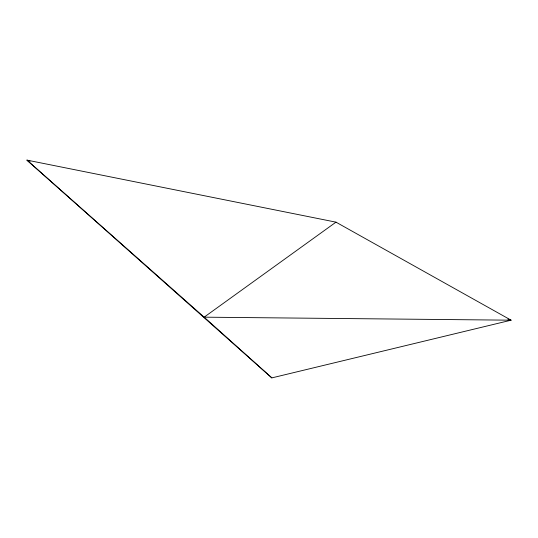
<?xml version="1.0" encoding="UTF-8"?>
<svg xmlns="http://www.w3.org/2000/svg" width="538" height="538" viewBox="0 0 538 538"><rect width="100%" height="100%" fill="white"/><g stroke="black" fill="none" stroke-linecap="round" stroke-linejoin="round"><path stroke-width="0.81" d="M335.974 222.154L204.151 317.171L26.9 160.109L335.974 222.154L511.1 320.184L271.838 377.891L26.9 160.109L30.088 161.165M507.912 319.128L511.1 320.184L204.151 317.171L271.838 377.891"/></g></svg>
